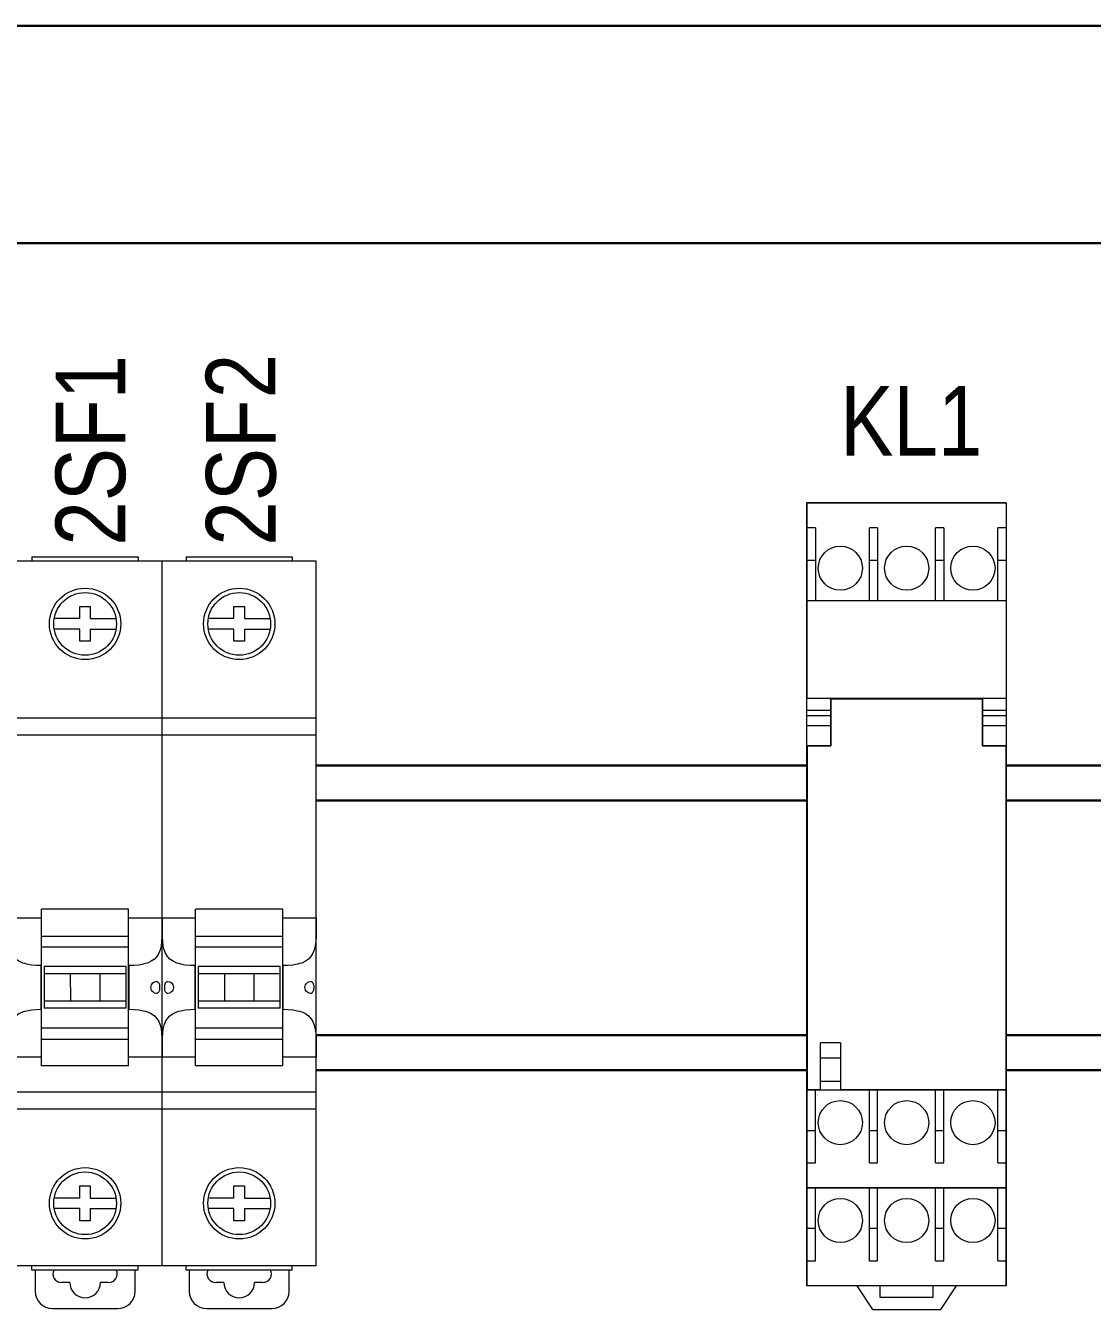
# Model space of a CAD drawing. Header units: millimetres. Extents: x -6000 to 26000, y -6000 to 26000.
# Drawn here: x 102.47 to 119.51, y -4518.42 to -4497.9 of the extents above; entities that cross this region are included whole.
import ezdxf

# ---------------------------------------------------------------- set-up
doc = ezdxf.new("R2010")
doc.units = ezdxf.units.MM
doc.header["$MEASUREMENT"] = 0
for name, color, linetype, lineweight in [('Чертеж и Рисунок_Ном._пера__1', 7, 'Continuous', 15), ('Чертеж и Рисунок_Ном._пера__21', 7, 'Continuous', 30), ('Чертеж и Рисунок_Ном._пера__7', 7, 'Continuous', 15)]:
    doc.layers.add(name, color=color, linetype=linetype, lineweight=lineweight)
doc.styles.add('СГЕНЕРИР_СТИЛЬ_1', font='ARIALN.TTF')

msp = doc.modelspace()

# ---------------------------------------------------------------- linework, layer by layer
at = {"layer": 'Чертеж и Рисунок_Ном._пера__21', "color": 7, "linetype": 'Continuous', "lineweight": 30}
for p, q in [((83.759, -4497.902), (156.104, -4497.902)), ((156.104, -4501.379), (83.759, -4501.379)), ((107.108, -4509.731), (114.953, -4509.731)), ((118.134, -4509.731), (120.57, -4509.731)), ((107.108, -4510.288), (114.953, -4510.288)), ((118.134, -4510.288), (120.57, -4510.288)), ((104.652, -4514.043), (104.64, -4514.043)), ((114.953, -4514.043), (107.102, -4514.043)), ((120.57, -4514.043), (118.134, -4514.043)), ((114.949, -4514.6), (107.108, -4514.6)), ((120.57, -4514.6), (118.134, -4514.6))]:
    msp.add_line(p, q, dxfattribs=at)
at = {"layer": 'Чертеж и Рисунок_Ном._пера__7', "color": 7, "linetype": 'Continuous', "lineweight": 15}
for p, q in [((114.949, -4518.049), (114.949, -4505.53)), ((118.134, -4505.53), (114.949, -4505.53)), ((114.953, -4507.099), (114.953, -4505.534)), ((118.131, -4505.534), (114.953, -4505.534)), ((118.131, -4505.534), (118.131, -4507.095)), ((118.134, -4505.53), (118.134, -4518.049)), ((114.953, -4505.906), (114.949, -4505.906)), ((115.085, -4505.932), (114.953, -4505.932)), ((115.085, -4505.932), (115.085, -4507.095)), ((115.946, -4507.095), (115.946, -4505.932)), ((116.078, -4505.932), (115.946, -4505.932)), ((116.078, -4505.932), (116.078, -4507.095)), ((117.005, -4507.095), (117.005, -4505.932)), ((117.138, -4505.932), (117.005, -4505.932)), ((117.138, -4505.932), (117.138, -4507.095)), ((117.998, -4507.095), (117.998, -4505.932)), ((118.131, -4505.932), (117.998, -4505.932)), ((118.134, -4505.906), (118.131, -4505.906)), ((102.566, -4506.395), (102.566, -4506.464)), ((102.566, -4506.395), (104.263, -4506.395)), ((104.263, -4506.395), (104.263, -4506.464)), ((105.028, -4506.395), (105.028, -4506.464)), ((105.028, -4506.395), (106.725, -4506.395)), ((106.725, -4506.395), (106.725, -4506.464)), ((114.953, -4506.445), (115.085, -4506.445)), ((115.946, -4506.445), (116.078, -4506.445)), ((117.005, -4506.445), (117.138, -4506.445)), ((117.998, -4506.445), (118.131, -4506.445)), ((104.646, -4506.464), (102.184, -4506.464)), ((104.646, -4517.731), (104.646, -4506.464)), ((104.646, -4517.731), (104.646, -4506.464)), ((107.108, -4506.464), (104.646, -4506.464)), ((107.108, -4517.731), (107.108, -4506.464)), ((103.331, -4507.382), (103.331, -4507.187)), ((103.331, -4507.187), (103.498, -4507.187)), ((103.498, -4507.187), (103.498, -4507.382)), ((105.793, -4507.382), (105.793, -4507.187)), ((105.793, -4507.187), (105.96, -4507.187)), ((105.96, -4507.187), (105.96, -4507.382)), ((118.134, -4507.095), (114.949, -4507.095)), ((114.953, -4508.66), (114.953, -4507.099)), ((118.131, -4507.099), (114.953, -4507.099)), ((118.131, -4507.095), (118.131, -4508.66)), ((103.331, -4507.382), (102.921, -4507.382)), ((103.498, -4507.382), (103.909, -4507.382)), ((105.793, -4507.382), (105.383, -4507.382)), ((105.96, -4507.382), (106.371, -4507.382)), ((114.953, -4507.471), (114.949, -4507.471)), ((118.134, -4507.471), (118.131, -4507.471)), ((103.331, -4507.549), (102.921, -4507.549)), ((103.331, -4507.744), (103.331, -4507.549)), ((103.498, -4507.549), (103.498, -4507.744)), ((103.498, -4507.549), (103.909, -4507.549)), ((105.793, -4507.549), (105.383, -4507.549)), ((105.793, -4507.744), (105.793, -4507.549)), ((105.96, -4507.549), (105.96, -4507.744)), ((105.96, -4507.549), (106.371, -4507.549)), ((103.498, -4507.744), (103.331, -4507.744)), ((105.96, -4507.744), (105.793, -4507.744)), ((118.134, -4508.66), (114.949, -4508.66)), ((115.325, -4508.66), (115.325, -4509.411)), ((115.328, -4508.664), (115.328, -4509.415)), ((115.328, -4508.664), (117.755, -4508.664)), ((117.755, -4509.415), (117.755, -4508.664)), ((117.759, -4509.411), (117.759, -4508.66)), ((114.949, -4508.848), (115.325, -4508.848)), ((117.759, -4508.848), (118.134, -4508.848)), ((102.184, -4508.968), (104.646, -4508.968)), ((104.646, -4508.968), (107.108, -4508.968)), ((115.325, -4508.936), (114.949, -4508.936)), ((114.949, -4509.091), (115.325, -4509.091)), ((118.134, -4508.936), (117.759, -4508.936)), ((117.759, -4509.091), (118.134, -4509.091)), ((104.646, -4509.246), (102.184, -4509.246)), ((107.108, -4509.246), (104.646, -4509.246)), ((114.949, -4509.411), (115.325, -4509.411)), ((114.953, -4509.415), (114.953, -4514.916)), ((114.953, -4509.415), (115.328, -4509.415)), ((117.755, -4509.415), (118.131, -4509.415)), ((117.759, -4509.411), (118.134, -4509.411)), ((118.131, -4514.92), (118.131, -4509.415)), ((102.184, -4512.165), (102.719, -4512.165)), ((102.719, -4514.531), (102.719, -4512.027)), ((104.11, -4512.027), (102.719, -4512.027)), ((104.11, -4514.531), (104.11, -4512.027)), ((104.11, -4512.165), (104.646, -4512.165)), ((104.646, -4512.165), (105.181, -4512.165)), ((105.181, -4514.531), (105.181, -4512.027)), ((106.572, -4512.027), (105.181, -4512.027)), ((106.572, -4514.531), (106.572, -4512.027)), ((106.572, -4512.165), (107.108, -4512.165)), ((102.719, -4512.46), (104.11, -4512.46)), ((105.181, -4512.46), (106.572, -4512.46)), ((102.719, -4512.631), (104.11, -4512.631)), ((105.181, -4512.631), (106.572, -4512.631)), ((102.712, -4513.628), (102.712, -4512.93)), ((102.719, -4512.93), (102.712, -4512.93)), ((102.761, -4512.945), (102.761, -4513.063)), ((104.069, -4512.945), (102.761, -4512.945)), ((104.069, -4513.063), (104.069, -4512.945)), ((104.117, -4512.93), (104.11, -4512.93)), ((104.117, -4513.628), (104.117, -4512.93)), ((105.175, -4513.628), (105.175, -4512.93)), ((105.181, -4512.93), (105.175, -4512.93)), ((105.223, -4512.945), (105.223, -4513.063)), ((106.531, -4512.945), (105.223, -4512.945)), ((106.531, -4513.063), (106.531, -4512.945)), ((106.579, -4512.93), (106.572, -4512.93)), ((106.579, -4513.628), (106.579, -4512.93)), ((102.761, -4513.063), (102.761, -4513.612)), ((102.928, -4513.063), (102.761, -4513.063)), ((103.651, -4513.063), (102.928, -4513.063)), ((103.178, -4513.063), (103.179, -4513.494)), ((104.069, -4513.063), (103.651, -4513.063)), ((103.651, -4513.063), (103.651, -4513.494)), ((104.069, -4513.612), (104.069, -4513.063)), ((105.223, -4513.063), (105.223, -4513.612)), ((105.39, -4513.063), (105.223, -4513.063)), ((106.113, -4513.063), (105.39, -4513.063)), ((105.64, -4513.063), (105.641, -4513.494)), ((106.531, -4513.063), (106.113, -4513.063)), ((106.113, -4513.063), (106.113, -4513.494)), ((106.531, -4513.612), (106.531, -4513.063)), ((102.712, -4513.628), (102.719, -4513.628)), ((102.761, -4513.494), (104.069, -4513.494)), ((104.069, -4513.612), (102.761, -4513.612)), ((104.11, -4513.628), (104.117, -4513.628)), ((105.175, -4513.628), (105.181, -4513.628)), ((105.223, -4513.494), (106.531, -4513.494)), ((106.531, -4513.612), (105.223, -4513.612)), ((106.572, -4513.628), (106.579, -4513.628)), ((104.11, -4513.93), (102.719, -4513.93)), ((106.572, -4513.93), (105.181, -4513.93)), ((102.719, -4514.106), (104.11, -4514.106)), ((105.181, -4514.106), (106.572, -4514.106)), ((115.486, -4514.165), (115.166, -4514.165)), ((115.166, -4514.916), (115.166, -4514.165)), ((115.486, -4514.165), (115.486, -4514.916)), ((102.719, -4514.392), (102.184, -4514.392)), ((104.646, -4514.392), (104.11, -4514.392)), ((105.181, -4514.392), (104.646, -4514.392)), ((107.108, -4514.392), (106.572, -4514.392)), ((115.166, -4514.405), (115.486, -4514.405)), ((104.11, -4514.531), (102.719, -4514.531)), ((106.572, -4514.531), (105.181, -4514.531)), ((115.486, -4514.78), (115.166, -4514.78)), ((102.184, -4514.949), (104.646, -4514.949)), ((104.646, -4514.949), (107.108, -4514.949)), ((118.134, -4514.92), (114.949, -4514.92)), ((115.166, -4514.916), (114.953, -4514.916)), ((114.953, -4516.484), (114.953, -4514.92)), ((115.085, -4516.083), (115.085, -4514.92)), ((118.131, -4514.916), (115.486, -4514.916)), ((115.946, -4516.083), (115.946, -4514.92)), ((116.078, -4516.083), (116.078, -4514.92)), ((117.005, -4516.083), (117.005, -4514.92)), ((117.138, -4516.083), (117.138, -4514.92)), ((117.998, -4516.083), (117.998, -4514.92)), ((118.131, -4516.484), (118.131, -4514.92)), ((104.646, -4515.227), (102.184, -4515.227)), ((107.108, -4515.227), (104.646, -4515.227)), ((115.085, -4515.57), (114.953, -4515.57)), ((116.078, -4515.57), (115.946, -4515.57)), ((117.138, -4515.57), (117.005, -4515.57)), ((118.131, -4515.57), (117.998, -4515.57)), ((114.953, -4516.083), (115.085, -4516.083)), ((115.946, -4516.083), (116.078, -4516.083)), ((117.005, -4516.083), (117.138, -4516.083)), ((117.998, -4516.083), (118.131, -4516.083)), ((114.953, -4516.109), (114.949, -4516.109)), ((118.134, -4516.109), (118.131, -4516.109)), ((103.331, -4516.451), (103.498, -4516.451)), ((103.331, -4516.646), (103.331, -4516.451)), ((103.498, -4516.451), (103.498, -4516.646)), ((105.793, -4516.451), (105.96, -4516.451)), ((105.793, -4516.646), (105.793, -4516.451)), ((105.96, -4516.451), (105.96, -4516.646)), ((114.949, -4516.484), (118.131, -4516.481)), ((118.134, -4516.484), (114.949, -4516.484)), ((114.953, -4518.046), (114.953, -4516.484)), ((115.085, -4517.648), (115.085, -4516.484)), ((115.946, -4517.648), (115.946, -4516.484)), ((116.078, -4517.648), (116.078, -4516.484)), ((117.005, -4517.648), (117.005, -4516.484)), ((117.138, -4517.648), (117.138, -4516.484)), ((117.998, -4517.648), (117.998, -4516.484)), ((118.131, -4518.046), (118.131, -4516.484)), ((103.331, -4516.646), (102.921, -4516.646)), ((103.498, -4516.646), (103.909, -4516.646)), ((105.793, -4516.646), (105.383, -4516.646)), ((105.96, -4516.646), (106.371, -4516.646)), ((103.331, -4516.813), (102.921, -4516.813)), ((103.331, -4517.008), (103.331, -4516.813)), ((103.498, -4516.813), (103.909, -4516.813)), ((103.498, -4516.813), (103.498, -4517.008)), ((105.793, -4516.813), (105.383, -4516.813)), ((105.793, -4517.008), (105.793, -4516.813)), ((105.96, -4516.813), (106.371, -4516.813)), ((105.96, -4516.813), (105.96, -4517.008)), ((103.498, -4517.008), (103.331, -4517.008)), ((105.96, -4517.008), (105.793, -4517.008)), ((115.085, -4517.135), (114.953, -4517.135)), ((116.078, -4517.135), (115.946, -4517.135)), ((117.138, -4517.135), (117.005, -4517.135)), ((118.131, -4517.135), (117.998, -4517.135)), ((104.646, -4517.731), (102.184, -4517.731)), ((102.566, -4517.801), (102.566, -4517.731)), ((104.263, -4517.801), (104.263, -4517.731)), ((107.108, -4517.731), (104.646, -4517.731)), ((105.028, -4517.801), (105.028, -4517.731)), ((106.725, -4517.801), (106.725, -4517.731)), ((114.953, -4517.674), (114.949, -4517.674)), ((114.953, -4517.648), (115.085, -4517.648)), ((115.946, -4517.648), (116.078, -4517.648)), ((117.005, -4517.648), (117.138, -4517.648)), ((117.998, -4517.648), (118.131, -4517.648)), ((118.134, -4517.674), (118.131, -4517.674)), ((104.263, -4517.801), (102.566, -4517.801)), ((102.615, -4517.801), (102.615, -4518.135)), ((104.215, -4518.135), (104.215, -4517.801)), ((106.725, -4517.801), (105.028, -4517.801)), ((105.077, -4517.801), (105.077, -4518.135)), ((106.677, -4518.135), (106.677, -4517.801)), ((103.169, -4517.995), (103.039, -4517.995)), ((103.79, -4517.995), (103.661, -4517.995)), ((105.631, -4517.995), (105.501, -4517.995)), ((106.253, -4517.995), (106.123, -4517.995)), ((114.949, -4518.049), (118.131, -4518.046)), ((118.134, -4518.049), (114.949, -4518.049)), ((115.745, -4518.049), (115.996, -4518.425)), ((116.121, -4518.237), (116.121, -4518.049)), ((116.962, -4518.049), (116.962, -4518.237)), ((117.088, -4518.425), (117.338, -4518.049)), ((116.962, -4518.237), (116.121, -4518.237)), ((102.893, -4518.413), (103.937, -4518.413)), ((105.355, -4518.413), (106.399, -4518.413)), ((115.996, -4518.425), (117.088, -4518.425))]:
    msp.add_line(p, q, dxfattribs=at)
at = {"layer": 'Чертеж и Рисунок_Ном._пера__7', "color": 7, "linetype": 'Continuous', "lineweight": 15, "flags": 128}
for points in [[(102.712, -4512.93), (102.633, -4512.927), (102.557, -4512.92), (102.484, -4512.907), (102.45, -4512.898), (102.417, -4512.888), (102.358, -4512.861), (102.309, -4512.826), (102.269, -4512.784), (102.239, -4512.733), (102.217, -4512.676), (102.202, -4512.613), (102.193, -4512.546), (102.188, -4512.474), (102.185, -4512.4), (102.184, -4512.323), (102.184, -4512.165)], [(104.646, -4512.165), (104.646, -4512.323), (104.645, -4512.4), (104.642, -4512.474), (104.637, -4512.546), (104.628, -4512.613), (104.613, -4512.676), (104.591, -4512.733), (104.561, -4512.784), (104.521, -4512.826), (104.471, -4512.861), (104.413, -4512.888), (104.38, -4512.898), (104.346, -4512.907), (104.273, -4512.92), (104.196, -4512.927), (104.117, -4512.93)], [(105.175, -4512.93), (105.096, -4512.927), (105.019, -4512.92), (104.946, -4512.907), (104.912, -4512.898), (104.879, -4512.888), (104.82, -4512.861), (104.771, -4512.826), (104.731, -4512.784), (104.701, -4512.733), (104.679, -4512.676), (104.664, -4512.613), (104.655, -4512.546), (104.65, -4512.474), (104.647, -4512.4), (104.646, -4512.323), (104.646, -4512.165)], [(107.108, -4512.165), (107.108, -4512.323), (107.107, -4512.4), (107.104, -4512.474), (107.099, -4512.546), (107.09, -4512.613), (107.075, -4512.676), (107.053, -4512.733), (107.023, -4512.784), (106.983, -4512.826), (106.934, -4512.861), (106.875, -4512.888), (106.842, -4512.898), (106.808, -4512.907), (106.735, -4512.92), (106.658, -4512.927), (106.579, -4512.93)], [(104.466, -4513.279), (104.469, -4513.257), (104.476, -4513.237), (104.487, -4513.22), (104.499, -4513.207), (104.512, -4513.196), (104.526, -4513.188), (104.552, -4513.181)], [(104.552, -4513.181), (104.564, -4513.183), (104.574, -4513.188), (104.583, -4513.196), (104.591, -4513.207), (104.597, -4513.222), (104.602, -4513.239), (104.605, -4513.258), (104.605, -4513.279)], [(104.686, -4513.279), (104.687, -4513.258), (104.69, -4513.239), (104.694, -4513.222), (104.701, -4513.207), (104.708, -4513.196), (104.718, -4513.188), (104.728, -4513.183), (104.739, -4513.181)], [(104.739, -4513.181), (104.766, -4513.188), (104.779, -4513.196), (104.793, -4513.207), (104.805, -4513.22), (104.816, -4513.237), (104.823, -4513.257), (104.826, -4513.279)], [(106.928, -4513.279), (106.931, -4513.257), (106.938, -4513.237), (106.949, -4513.22), (106.961, -4513.207), (106.975, -4513.196), (106.988, -4513.188), (107.015, -4513.181)], [(107.015, -4513.181), (107.026, -4513.183), (107.036, -4513.188), (107.045, -4513.196), (107.053, -4513.207), (107.059, -4513.222), (107.064, -4513.239), (107.067, -4513.258), (107.068, -4513.279)], [(104.552, -4513.376), (104.526, -4513.37), (104.512, -4513.362), (104.499, -4513.351), (104.487, -4513.337), (104.476, -4513.32), (104.469, -4513.301), (104.466, -4513.279)], [(104.605, -4513.279), (104.605, -4513.299), (104.602, -4513.318), (104.597, -4513.336), (104.591, -4513.35), (104.583, -4513.362), (104.574, -4513.37), (104.564, -4513.375), (104.552, -4513.376)], [(104.739, -4513.376), (104.728, -4513.375), (104.718, -4513.37), (104.708, -4513.362), (104.701, -4513.35), (104.694, -4513.336), (104.69, -4513.318), (104.687, -4513.299), (104.686, -4513.279)], [(104.826, -4513.279), (104.823, -4513.301), (104.816, -4513.32), (104.805, -4513.337), (104.793, -4513.351), (104.779, -4513.362), (104.766, -4513.37), (104.739, -4513.376)], [(107.015, -4513.376), (106.988, -4513.37), (106.975, -4513.362), (106.961, -4513.351), (106.949, -4513.337), (106.938, -4513.32), (106.931, -4513.301), (106.928, -4513.279)], [(107.068, -4513.279), (107.067, -4513.299), (107.064, -4513.318), (107.059, -4513.336), (107.053, -4513.35), (107.045, -4513.362), (107.036, -4513.37), (107.026, -4513.375), (107.015, -4513.376)], [(102.184, -4514.392), (102.184, -4514.235), (102.185, -4514.158), (102.188, -4514.083), (102.193, -4514.012), (102.202, -4513.944), (102.217, -4513.881), (102.239, -4513.824), (102.269, -4513.774), (102.309, -4513.731), (102.358, -4513.696), (102.417, -4513.67), (102.45, -4513.659), (102.484, -4513.65), (102.557, -4513.637), (102.633, -4513.63), (102.712, -4513.628)], [(104.117, -4513.628), (104.196, -4513.63), (104.273, -4513.637), (104.346, -4513.65), (104.38, -4513.659), (104.413, -4513.67), (104.471, -4513.696), (104.521, -4513.731), (104.561, -4513.774), (104.591, -4513.824), (104.613, -4513.881), (104.628, -4513.944), (104.637, -4514.012), (104.642, -4514.083), (104.645, -4514.158), (104.646, -4514.235), (104.646, -4514.392)], [(104.646, -4514.392), (104.646, -4514.235), (104.647, -4514.158), (104.65, -4514.083), (104.655, -4514.012), (104.664, -4513.944), (104.679, -4513.881), (104.701, -4513.824), (104.731, -4513.774), (104.771, -4513.731), (104.82, -4513.696), (104.879, -4513.67), (104.912, -4513.659), (104.946, -4513.65), (105.019, -4513.637), (105.096, -4513.63), (105.175, -4513.628)], [(106.579, -4513.628), (106.658, -4513.63), (106.735, -4513.637), (106.808, -4513.65), (106.842, -4513.659), (106.875, -4513.67), (106.934, -4513.696), (106.983, -4513.731), (107.023, -4513.774), (107.053, -4513.824), (107.075, -4513.881), (107.09, -4513.944), (107.099, -4514.012), (107.104, -4514.083), (107.107, -4514.158), (107.108, -4514.235), (107.108, -4514.392)]]:
    msp.add_lwpolyline(points, dxfattribs=at)
at = {"layer": 'Чертеж и Рисунок_Ном._пера__7', "color": 7, "linetype": 'Continuous', "lineweight": 15}
for centre, radius in [((115.482, -4506.575), 0.353), ((116.542, -4506.575), 0.353), ((117.601, -4506.575), 0.353), ((103.415, -4507.466), 0.57), ((103.415, -4507.466), 0.501), ((105.877, -4507.466), 0.57), ((105.877, -4507.466), 0.501), ((115.482, -4515.44), 0.353), ((116.542, -4515.44), 0.353), ((117.601, -4515.44), 0.353), ((103.415, -4516.73), 0.57), ((103.415, -4516.73), 0.501), ((105.877, -4516.73), 0.57), ((105.877, -4516.73), 0.501), ((115.482, -4517.005), 0.353), ((116.542, -4517.005), 0.353), ((117.601, -4517.005), 0.353)]:
    msp.add_circle(centre, radius, dxfattribs=at)
for centre, radius, start, end in [((103.039, -4517.856), 0.139, 154.0053, 270), ((103.79, -4517.856), 0.139, 270, 25.9947), ((105.501, -4517.856), 0.139, 154.0053, 270), ((106.253, -4517.856), 0.139, 270, 25.9947), ((102.893, -4518.135), 0.278, 180, 270), ((103.415, -4517.995), 0.246, 180, 0), ((103.937, -4518.135), 0.278, 270, 0), ((105.355, -4518.135), 0.278, 180, 270), ((105.877, -4517.995), 0.246, 180, 0), ((106.399, -4518.135), 0.278, 270, 0)]:
    msp.add_arc(centre, radius, start, end, dxfattribs=at)

# ---------------------------------------------------------------- texts
at = {"layer": 'Чертеж и Рисунок_Ном._пера__1', "color": 7, "linetype": 'Continuous', "lineweight": 15, "char_height": 1.1128, "attachment_point": 7, "rotation": 90, "style": 'СГЕНЕРИР_СТИЛЬ_1'}
for s, insert in [('\\A1;{\\pql;\\fArial Narrow|b0|i0|c204|p34;2SF1}', (104.071, -4506.214)), ('\\A1;{\\pql;\\fArial Narrow|b0|i0|c204|p34;2}', (106.456, -4503.858)), ('\\A1;{\\pql;\\fArial Narrow|b0|i0|c204|p34;2SF}', (106.475, -4506.214))]:
    msp.add_mtext(s, dxfattribs=dict(at, insert=insert))
at = {"layer": 'Чертеж и Рисунок_Ном._пера__1', "color": 7, "linetype": 'Continuous', "lineweight": 15, "insert": (115.481, -4504.777), "char_height": 1.1128, "attachment_point": 7, "style": 'СГЕНЕРИР_СТИЛЬ_1'}
msp.add_mtext('\\A1;{\\pql;\\fArial Narrow|b0|i0|c204|p34;KL1}', dxfattribs=at)

doc.saveas('drawing.dxf')
